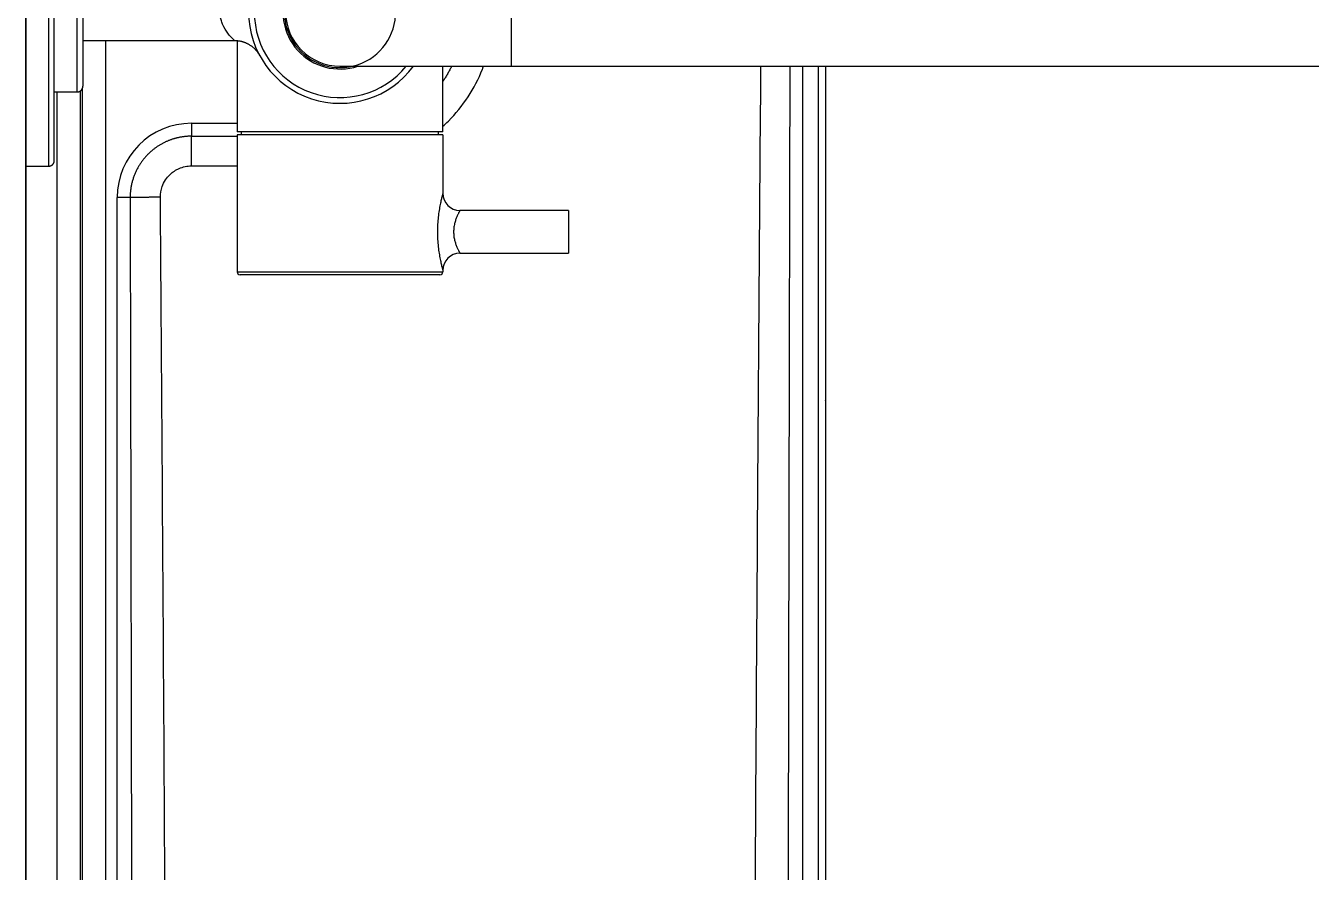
# Model space of a CAD drawing. Header units: millimetres. Extents: x 13515 to 183937, y -33900 to -660.
# Drawn here: x 60241.836 to 60245.357, y -20677.699 to -20675.38 of the extents above; entities that cross this region are included whole.
import ezdxf

# ---------------------------------------------------------------- set-up
doc = ezdxf.new("R2010")
doc.units = ezdxf.units.MM
doc.header["$LTSCALE"] = 100
doc.header["$MEASUREMENT"] = 0
doc.layers.get('0').update_dxf_attribs({"linetype": 'CONTINUOUS'})
doc.layers.add('ELE9', color=9, linetype='CONTINUOUS')
doc.layers.add('TOI', color=12, linetype='CONTINUOUS')

# ---------------------------------------------------------------- blocks, each defined once
blk = doc.blocks.new('I2-샤워수전')
at = {"layer": 'TOI'}
for p, q in [((-16, 270), (-16, -72.5)), ((-139.9801, -95.5), (-139.9801, 269.9818)), ((-138.7399, 268.7417), (-138.7399, -95.5)), ((-136, 268.7417), (-136, -95.5)), ((-13.9479, -100), (-13.9479, 244.9278)), ((-9.9483, 241.2105), (-9.9483, -91.6827)), ((-9.528, -91.1508), (-9.528, 234.8682)), ((-5.5284, 234.8682), (-5.5284, -91)), ((0, 234.8682), (0, -78)), ((-139.9801, -37.0004), (-140, -37.0004)), ((-37, -59.5), (-73, -59.5)), ((-73, -59.75), (-73, -59.5)), ((-72.5, -59), (-37.5, -59)), ((-37, -83.5), (-37, -59.5)), ((-95, -70.25), (-95, -62.75)), ((-75.9999, -62.75), (-95, -62.75)), ((-95, -70.25), (-75.9999, -70.25)), ((-73, -83.5), (-73, -73.25)), ((-18.2689, -72.5), (-16, -72.5)), ((-29, -78.0396), (-37, -78.0396)), ((-29, -78.0396), (-29, -83.2435)), ((-4, -132), (-4, -78)), ((0, -78), (-3.9999, -78)), ((0, -78), (0, -132)), ((-5, -79), (-5, -131)), ((-29, -83.2435), (-37, -83.2435)), ((-29, -85.5), (-29, -83.2435)), ((-73, -83.5), (-37, -83.5)), ((-73, -84), (-37, -84)), ((-73, -84), (-73, -95.5)), ((-72.25, -83.5), (-72.25, -84)), ((-37.75, -83.5), (-37.75, -84)), ((-37, -99.9782), (-37, -84)), ((-29, -85.5), (-37, -85.5)), ((-10, -118), (-10, -92)), ((-9, -91), (-9, -119)), ((-5, -91), (-9, -91)), ((-85, -95.5), (-375, -95.5)), ((-85, -95.5), (-85, -114.5)), ((-54.9999, -95.5), (-85, -95.5)), ((-10, -100), (-36.5337, -100))]:
    blk.add_line(p, q, dxfattribs=at)
at = {"layer": 'TOI', "color": 8}
blk.add_line((-140, -95.5), (-140, -37.0004), dxfattribs=at)
at = {"layer": 'TOI'}
for points in [[(-23.563, -72.5611), (-23.3683, -72.5596, 0.00006178), (-23.1729, -72.558, 0.00006094), (-22.9766, -72.5564, 0.00006084), (-22.7799, -72.5548, 0.00006189), (-22.5828, -72.5531, 0.00006266), (-22.3858, -72.5513, 0.00006337), (-22.1889, -72.5495, 0.00006414), (-21.9926, -72.5477, 0.00006516), (-21.7969, -72.5458, 0.00006621), (-21.6023, -72.5438, 0.0000674), (-21.4089, -72.5418, 0.00006866), (-21.2169, -72.5398, 0.00007005), (-21.0267, -72.5378, 0.00007165), (-20.8384, -72.5357, 0.00007345), (-20.6524, -72.5336, 0.00007517), (-20.4688, -72.5314, 0.00007671), (-20.2881, -72.5293, 0.00007957), (-20.11, -72.5271, 0.00008349), (-19.9349, -72.5248, 0.00008402), (-19.7636, -72.5226, 0.00008128), (-19.5967, -72.5204, 0.00009227), (-19.4313, -72.5181, 0.00011361), (-19.2668, -72.5158, 0.00009161), (-19.1145, -72.5136, 0.00003515), (-18.9788, -72.5116, 0.00013327), (-18.8145, -72.509, 0.00025004), (-18.5748, -72.5051, 0.00013602), (-18.2689, -72.5, 0.00007629)], [(-3.9999, -78), (-4.0236, -78.0003, 0.00614716), (-4.0475, -78.0011, 0.00596958), (-4.0716, -78.0026, 0.00592672), (-4.0958, -78.0046, 0.00605823), (-4.1203, -78.0073, 0.00612209), (-4.1448, -78.0106, 0.00616928), (-4.1695, -78.0145, 0.00620304), (-4.1943, -78.0191, 0.0062684), (-4.2191, -78.0243, 0.00630737), (-4.244, -78.0302, 0.00636364), (-4.2689, -78.0368, 0.00639831), (-4.2937, -78.0441, 0.00645207), (-4.3186, -78.0521, 0.00648459), (-4.3434, -78.0608, 0.00653361), (-4.368, -78.0702, 0.00656312), (-4.3926, -78.0803, 0.0066075), (-4.417, -78.0911, 0.00663392), (-4.4412, -78.1026, 0.00667317), (-4.4652, -78.1148, 0.00669626), (-4.489, -78.1277, 0.00673008), (-4.5125, -78.1413, 0.00674964), (-4.5357, -78.1556, 0.00677774), (-4.5586, -78.1706, 0.00679361), (-4.5811, -78.1862, 0.00681576), (-4.6032, -78.2024, 0.00682777), (-4.6249, -78.2193, 0.00684369), (-4.6462, -78.2368, 0.00685185), (-4.667, -78.2549, 0.00686172), (-4.6873, -78.2736, 0.00686552), (-4.7071, -78.2929, 0.00686791), (-4.7263, -78.3127, 0.00686723), (-4.745, -78.333, 0.00686329), (-4.7631, -78.3538, 0.00685904), (-4.7806, -78.375, 0.00684965), (-4.7975, -78.3968, 0.00684174), (-4.8138, -78.4189, 0.0068259), (-4.8294, -78.4414, 0.00681388), (-4.8443, -78.4643, 0.00679166), (-4.8586, -78.4874, 0.00677622), (-4.8722, -78.5109, 0.00674902), (-4.8851, -78.5347, 0.00672852), (-4.8973, -78.5587, 0.00669204), (-4.9088, -78.5829, 0.00667294), (-4.9197, -78.6073, 0.00664361), (-4.9297, -78.6319, 0.00660371), (-4.9391, -78.6566, 0.0065257), (-4.9478, -78.6813, 0.00654378), (-4.9558, -78.7062, 0.00660845), (-4.9631, -78.7311, 0.00641436), (-4.9697, -78.7559, 0.00598942), (-4.9756, -78.7806, 0.00649503), (-4.9809, -78.8056, 0.00756005), (-4.9855, -78.8311, 0.00585025), (-4.9894, -78.855, 0.00230882), (-4.9926, -78.8766, 0.00789553), (-4.9954, -78.904, 0.01336104), (-4.9978, -78.9457, 0.0066977), (-5, -78.9999, 0.00363237)], [(-9, -90.9999), (-9.0237, -91.0002, 0.00614672), (-9.0475, -91.0011, 0.00596905), (-9.0716, -91.0025, 0.00592608), (-9.0959, -91.0046, 0.00605747), (-9.1203, -91.0072, 0.00612121), (-9.1449, -91.0105, 0.00616829), (-9.1696, -91.0144, 0.00620193), (-9.1943, -91.019, 0.00626718), (-9.2191, -91.0243, 0.00630603), (-9.244, -91.0302, 0.00636219), (-9.2689, -91.0368, 0.00639675), (-9.2938, -91.0441, 0.00645039), (-9.3186, -91.0521, 0.00648281), (-9.3434, -91.0608, 0.00653173), (-9.3681, -91.0702, 0.00656115), (-9.3926, -91.0803, 0.00660543), (-9.417, -91.0911, 0.00663177), (-9.4412, -91.1026, 0.00667093), (-9.4652, -91.1148, 0.00669394), (-9.489, -91.1277, 0.00672769), (-9.5125, -91.1413, 0.00674719), (-9.5357, -91.1556, 0.00677524), (-9.5586, -91.1706, 0.00679106), (-9.5811, -91.1862, 0.00681315), (-9.6032, -91.2024, 0.00682516), (-9.6249, -91.2193, 0.00684111), (-9.6462, -91.2368, 0.00684918), (-9.667, -91.2549, 0.00685878), (-9.6873, -91.2736, 0.00686294), (-9.7071, -91.2929, 0.00686633), (-9.7263, -91.3127, 0.00686632), (-9.745, -91.333, 0.00686292), (-9.7631, -91.3538, 0.00685874), (-9.7806, -91.375, 0.0068491), (-9.7975, -91.3968, 0.00684104), (-9.8138, -91.4189, 0.00682512), (-9.8294, -91.4414, 0.00681302), (-9.8444, -91.4643, 0.00679069), (-9.8586, -91.4875, 0.00677516), (-9.8722, -91.5109, 0.00674787), (-9.8851, -91.5347, 0.00672729), (-9.8973, -91.5587, 0.00669074), (-9.9089, -91.5829, 0.00667156), (-9.9197, -91.6073, 0.00664216), (-9.9298, -91.6319, 0.00660221), (-9.9392, -91.6566, 0.00652415), (-9.9479, -91.6813, 0.00654217), (-9.9559, -91.7062, 0.00660677), (-9.9631, -91.7311, 0.00641268), (-9.9698, -91.7559, 0.00598781), (-9.9757, -91.7806, 0.00649325), (-9.9809, -91.8056, 0.00755793), (-9.9855, -91.8312, 0.00584858), (-9.9895, -91.8551, 0.00230815), (-9.9927, -91.8767, 0.00789324), (-9.9954, -91.9041, 0.01335712), (-9.9979, -91.9457, 0.00669572), (-10, -92, 0.00363129)], [(-36.5337, -100), (-36.7052, -99.997, -0.00884397), (-36.8777, -99.9881, -0.00863416), (-37.0514, -99.973, -0.00856946), (-37.2258, -99.9519, -0.00873865), (-37.4006, -99.9242, -0.00882001), (-37.5754, -99.8903, -0.00886658), (-37.7499, -99.8498, -0.00889754), (-37.9238, -99.8029, -0.00896198), (-38.0966, -99.7494, -0.00899689), (-38.2681, -99.6895, -0.00904052), (-38.4379, -99.6231, -0.00906148), (-38.6056, -99.5505, -0.00908789), (-38.7708, -99.4716, -0.00910774), (-38.9333, -99.3866, -0.00913695), (-39.0926, -99.2955, -0.00912182), (-39.2485, -99.1988, -0.00907277), (-39.4005, -99.0965, -0.00913708), (-39.5487, -98.9887, -0.00928694), (-39.6926, -98.8756, -0.0090379), (-39.8316, -98.7582, -0.00846882), (-39.9652, -98.6371, -0.00923006), (-40.0952, -98.5094, -0.01081331), (-40.222, -98.3741, -0.00835536), (-40.338, -98.2447, -0.00325306), (-40.4402, -98.1255, -0.01136628), (-40.5586, -97.9666, -0.01931462), (-40.724, -97.7148, -0.00965551), (-40.9305, -97.3809, -0.00520345)]]:
    blk.add_lwpolyline(points, format="xyb", dxfattribs=at)
for centre, radius, start, end in [((-129, -37.0004), 11, 179.47446, 180), ((-76, -59.75), 3, 270, 0), ((-72.5, -59.5), 0.5, 90, 180), ((-37.5, -59.5), 0.5, 0, 90), ((-76, -73.25), 3, 0, 90), ((-29, -72.5), 13, 270, 0), ((-55, -105), 16, 216.42357, 143.57643), ((-55, -105), 15, 219.29648, 140.70352), ((-55, -105), 9.75, 329.149066, 256.99787), ((-55, -105), 10, 270, 108.19487), ((-55, -105), 9.5, 270, 89.99961)]:
    blk.add_arc(centre, radius, start, end, dxfattribs=at)
for points, knots in [([(-133.1958, 270.0001), (-133.2318, 236.4374), (-133.3003, 172.7703), (-133.4131, 95.0831), (-133.5096, 37.582), (-133.5836, -2.548), (-133.6607, -40.7478), (-133.7279, -71.5173), (-133.7706, -89.5536), (-133.7849, -95.5)], [0, 0, 0, 0, 0.26358067, 0.50000305, 0.61010823, 0.71516051, 0.8151599, 0.9101064, 0.95680622, 0.95680622, 0.95680622, 0.95680622]), ([(-18.2689, -72.5), (-18.3141, -51.6346), (-18.4089, -7.936), (-18.5315, 60.5638), (-18.6273, 122.6343), (-18.7002, 177.094), (-18.7554, 222.7609), (-18.7877, 253.9916), (-18.8043, 270.0001)], [0, 0, 0, 0, 0.18276281, 0.38276206, 0.59999774, 0.7264466, 0.85978069, 1, 1, 1, 1]), ([(-128.6146, -95.5), (-128.1508, -37.3534), (-127.781, 20.794), (-127.157, 137.6373), (-126.9058, 196.3333), (-126.703, 255.0294)], [0.045115198, 0.045115198, 0.045115198, 0.045115198, 0.52031843, 0.52031843, 1, 1, 1, 1]), ([(-25.2969, 255.0296), (-25.1168, 202.916), (-24.6584, 93.7184), (-23.994, -15.4781), (-23.563, -72.5611)], [0, 0, 0, 0, 0.47723962, 1, 1, 1, 1]), ([(-73, -73.25), (-72.9992, -73.2472), (-72.9976, -73.2415), (-72.9851, -73.1956), (-72.962, -73.1105), (-72.9229, -72.9652), (-72.8639, -72.7402), (-72.7921, -72.4552), (-72.6822, -71.9968), (-72.5261, -71.2886), (-72.3396, -70.2656), (-72.179, -69.0985), (-72.0707, -67.8269), (-72.0317, -66.5004), (-72.0708, -65.174), (-72.1789, -63.9019), (-72.3396, -62.7348), (-72.5261, -61.7113), (-72.6822, -61.003), (-72.7921, -60.5448), (-72.8639, -60.2598), (-72.9229, -60.0345), (-72.9572, -59.9075), (-72.9753, -59.8405), (-72.9843, -59.8074), (-72.9913, -59.7817), (-72.9963, -59.7635), (-72.9994, -59.7521), (-72.9998, -59.7507), (-73, -59.75)], [0, 0, 0, 0, 0.01917734, 0.03842213, 0.05784741, 0.08703141, 0.11645749, 0.14614654, 0.17641443, 0.23802034, 0.30141717, 0.36647843, 0.43286844, 0.49997421, 0.56708196, 0.63347401, 0.69855588, 0.7619808, 0.82357835, 0.85383406, 0.8835373, 0.91295733, 0.94214129, 0.95188291, 0.96156649, 0.97120587, 0.98081511, 0.9904084, 1, 1, 1, 1]), ([(-75.9999, -70.2499), (-75.9995, -70.2492), (-75.9985, -70.2476), (-75.9906, -70.2344), (-75.9781, -70.2131), (-75.9604, -70.1824), (-75.9377, -70.1423), (-75.91, -70.0926), (-75.8773, -70.0329), (-75.8296, -69.9446), (-75.7591, -69.8121), (-75.6683, -69.6322), (-75.5629, -69.4118), (-75.4195, -69.0865), (-75.2331, -68.6023), (-75.0425, -67.9476), (-74.9163, -67.2362), (-74.8707, -66.4993), (-74.9167, -65.7634), (-75.0425, -65.0519), (-75.2332, -64.3978), (-75.4194, -63.9135), (-75.5629, -63.5882), (-75.6683, -63.3679), (-75.759, -63.1879), (-75.8382, -63.0393), (-75.8985, -62.9284), (-75.9438, -62.847), (-75.9759, -62.7907), (-75.9961, -62.7563), (-75.9987, -62.7521), (-75.9999, -62.7501)], [0, 0, 0, 0, 0.01465361, 0.02952637, 0.04462953, 0.05997383, 0.07556951, 0.09142632, 0.10755353, 0.12395997, 0.15362016, 0.18680962, 0.21410474, 0.25015338, 0.31343745, 0.37626481, 0.44042503, 0.49999335, 0.55977863, 0.62372453, 0.68657383, 0.74988448, 0.7858964, 0.81321958, 0.84633945, 0.87607163, 0.90212774, 0.92750896, 0.95225344, 0.97640236, 1, 1, 1, 1]), ([(-28.9999, -83.2436), (-28.9388, -83.2432), (-28.8157, -83.2426), (-28.63, -83.2377), (-28.4422, -83.2296), (-28.2523, -83.218), (-28.0605, -83.2029), (-27.8667, -83.1841), (-27.6712, -83.1615), (-27.4738, -83.135), (-27.2749, -83.1045), (-27.0743, -83.0699), (-26.8723, -83.0311), (-26.6688, -82.9879), (-26.4641, -82.9402), (-26.2582, -82.888), (-26.0513, -82.831), (-25.8434, -82.7694), (-25.6347, -82.7028), (-25.4253, -82.6312), (-25.2154, -82.5546), (-25.005, -82.4728), (-24.7944, -82.3857), (-24.5836, -82.2932), (-24.3729, -82.1953), (-24.1623, -82.0919), (-23.9522, -81.9828), (-23.7425, -81.868), (-23.5335, -81.7475), (-23.3255, -81.6211), (-23.1184, -81.4889), (-22.9127, -81.3506), (-22.7084, -81.2064), (-22.5057, -81.0561), (-22.3049, -80.8997), (-22.1062, -80.7371), (-21.9097, -80.5684), (-21.7158, -80.3935), (-21.5245, -80.2123), (-21.3362, -80.025), (-21.1511, -79.8314), (-20.9695, -79.6317), (-20.7914, -79.4257), (-20.6173, -79.2135), (-20.4473, -78.9952), (-20.2817, -78.7708), (-20.1208, -78.5403), (-19.9647, -78.3039), (-19.8138, -78.0615), (-19.6684, -77.8132), (-19.5285, -77.5592), (-19.3946, -77.2996), (-19.2669, -77.0343), (-19.1456, -76.7637), (-19.0311, -76.4877), (-18.9235, -76.2066), (-18.8231, -75.9205), (-18.7302, -75.6295), (-18.645, -75.3339), (-18.5679, -75.0338), (-18.4989, -74.7295), (-18.4385, -74.4211), (-18.3868, -74.1088), (-18.344, -73.793), (-18.3104, -73.4739), (-18.2864, -73.1517), (-18.2714, -72.8267), (-18.2697, -72.6091), (-18.2689, -72.5)], [0, 0, 0, 0, 0.01088089, 0.0218934, 0.0330375, 0.0443132, 0.05572048, 0.06725935, 0.07892979, 0.0907318, 0.10266536, 0.11473048, 0.12692714, 0.13925534, 0.15171507, 0.16430631, 0.17702907, 0.18988332, 0.20286907, 0.2159863, 0.229235, 0.24261517, 0.25612678, 0.26976984, 0.28354434, 0.29745025, 0.31148758, 0.3256563, 0.33995642, 0.35438791, 0.36895076, 0.38364497, 0.39847052, 0.4134274, 0.4285156, 0.4437351, 0.45908589, 0.47456795, 0.49018128, 0.50592586, 0.52180168, 0.53780872, 0.55394697, 0.57021641, 0.58661703, 0.60314882, 0.61981175, 0.63660582, 0.65353101, 0.6705873, 0.68777467, 0.70509312, 0.72254262, 0.74012316, 0.75783472, 0.77567729, 0.79365084, 0.81175537, 0.82999084, 0.84835726, 0.86685458, 0.88548281, 0.90424192, 0.92313188, 0.9421527, 0.96130433, 0.98058677, 1, 1, 1, 1]), ([(-23.563, -72.5611), (-23.5583, -73.2002), (-23.6673, -73.8402), (-24.0275, -74.8421), (-24.219, -75.2262), (-24.6846, -75.9369), (-24.9592, -76.2648), (-25.7287, -76.9914), (-26.267, -77.3453), (-27.5261, -77.8876), (-28.2633, -78.0396), (-28.9999, -78.0396)], [0, 0, 0, 0, 0.22349718, 0.22349718, 0.3723037, 0.3723037, 0.52060533, 0.52060533, 0.74238836, 0.74238836, 1, 1, 1, 1]), ([(-73, -84.9794), (-73.3283, -85.2768), (-74.9702, -86.8396), (-77.5646, -90.0269), (-79.3413, -93.4465), (-80.0621, -95.3235), (-80.1277, -95.5)], [0.46623181, 0.46623181, 0.46623181, 0.46623181, 0.4976332, 0.62684953, 0.75601929, 0.76936285, 0.76936285, 0.76936285, 0.76936285]), ([(-74.5328, -95.5), (-74.4801, -95.3908), (-74.3197, -95.0657), (-74.0419, -94.5367), (-73.694, -93.9239), (-73.3474, -93.3565), (-73.1124, -92.9964), (-73, -92.8292)], [0.28782349, 0.28782349, 0.28782349, 0.28782349, 0.29847573, 0.31968133, 0.34032179, 0.36039693, 0.37810219, 0.37810219, 0.37810219, 0.37810219]), ([(-36.5337, -100), (-36.5338, -100), (-36.5338, -100), (-36.533, -100.0007), (-36.4296, -100.0935), (-36.0341, -100.4852), (-35.7084, -100.8255), (-35.0443, -101.697), (-34.7071, -102.2296), (-34.3443, -103.0879), (-34.2501, -103.3597), (-34.0637, -104.0732), (-34.0016, -104.5271), (-33.9987, -105.3443), (-34.0357, -105.7079), (-34.1687, -106.3623), (-34.255, -106.6563), (-34.607, -107.5937), (-34.9605, -108.1804), (-35.5244, -108.9389), (-35.7334, -109.1831), (-36.0397, -109.5164), (-36.151, -109.6303), (-36.4267, -109.9041), (-36.5338, -110), (-36.5337, -110)], [6.0627301, 6.0627301, 6.0627301, 6.0627301, 6.0643444, 6.0643444, 6.4842536, 6.4842536, 7.0014916, 7.0014916, 7.5184209, 7.5184209, 7.7424524, 7.7424524, 8.0893257, 8.0893257, 8.3667691, 8.3667691, 8.6034451, 8.6034451, 9.1551154, 9.1551154, 9.4802889, 9.4802889, 9.6971057, 9.6971057, 10.125484, 10.125484, 10.125484, 10.125484])]:
    blk.add_open_spline(points, degree=3, knots=knots, dxfattribs=at)
blk = doc.blocks.new('B2FF')
at = {"layer": 'ELE9', "ltscale": 0.1}
blk.add_lwpolyline([(37346149.72, 549441.34), (37346149.72, 548471.34)], dxfattribs=at)
at = {"layer": 'ELE9', "ltscale": 0.1, "extrusion": (0, 0, -1), "xscale": -1, "zscale": -1, "rotation": 180}
blk.add_blockref('I2-샤워수전', (-37346149.72, 548866.33), dxfattribs=at)

msp = doc.modelspace()

# ---------------------------------------------------------------- block references
at = {"xscale": 0.01565177005511743, "yscale": 0.01565177005511743, "zscale": 0.01565177005511743}
msp.add_blockref('B2FF', (-524291.5122, -29267.7151), dxfattribs=at)

doc.saveas('drawing.dxf')
